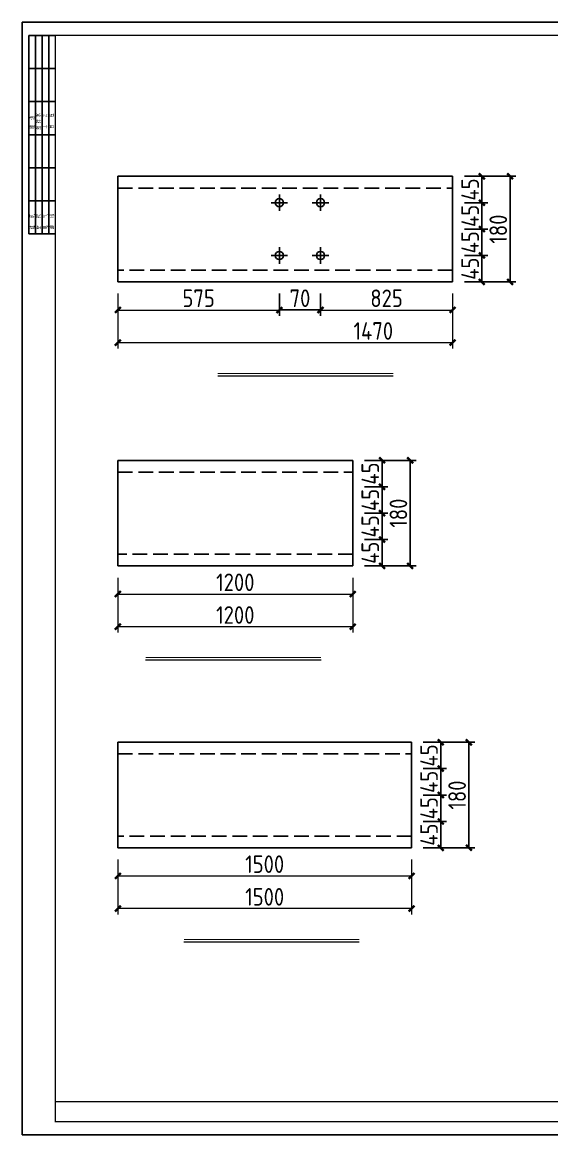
# Model space of a CAD drawing. Extents: x -196983 to 471790, y -783661 to 190401.
# Drawn here: x 317265 to 326282, y -163508 to -144544 of the extents above; entities that cross this region are included whole.
import ezdxf

# ---------------------------------------------------------------- set-up
doc = ezdxf.new("R2010")
doc.units = 0
doc.header["$LTSCALE"] = 1000
doc.header["$MEASUREMENT"] = 0
doc.linetypes.add('DASH', pattern=[0.35, 0.25, -0.1])
doc.layers.add('_TCH_MASK', color=7, linetype='Continuous')
doc.layers.add('PUB_TITLE', color=4, linetype='Continuous')
doc.styles.get("Standard").update_dxf_attribs({"font": 'gbenor.shx', "bigfont": 'gbcbig.shx'})
doc.dimstyles.get("Standard").update_dxf_attribs({"dimscale": 100, "dimtxt": 3.5, "dimasz": 1, "dimexe": 2.5, "dimexo": 3, "dimgap": 1.5, "dimtad": 1, "dimdec": 0, "dimzin": 0, "dimdsep": 46, "dimtxsty": 'Standard', "dimblk": 'ARCHTICK', "dimcen": 0.09, "dimadec": 0, "dimazin": 0, "dimtfac": 1, "dimtdec": 0, "dimtix": 1, "dimtmove": 2, "dimatfit": 3, "dimfxl": 1, "dimtolj": 1, "dimtzin": 0, "dimarcsym": 0})

# ---------------------------------------------------------------- blocks, each defined once
blk = doc.blocks.new('_ArchTick')
at = {"color": 0, "linetype": 'ByBlock', "const_width": 0.4}
blk.add_lwpolyline([(-0.5, -0.5), (0.5, 0.5)], dxfattribs=at)
blk = doc.blocks.new('*D1284')
at = {"layer": '_TCH_MASK', "color": 0, "lineweight": -2}
for p, q in [((324794, -148520), (325192, -148520)), ((325092, -148970), (325092, -148520)), ((324794, -148970), (325192, -148970))]:
    blk.add_line(p, q, dxfattribs=at)
at = {"layer": 'Defpoints', "color": 0}
for p in [(324594, -148520), (325092, -148520), (324594, -148970)]:
    blk.add_point(p, dxfattribs=at)
at = {"layer": '_TCH_MASK', "color": 0, "lineweight": -2, "xscale": 100, "yscale": 100, "zscale": 100}
for p, rotation in [((325092, -148520), 90), ((325092, -148970), 270)]:
    blk.add_blockref('_ArchTick', p, dxfattribs=dict(at, rotation=rotation))
at = {"layer": '_TCH_MASK', "color": 0, "lineweight": 15, "insert": (324892, -148745), "char_height": 300, "attachment_point": 5, "rotation": 90}
blk.add_mtext('\\A1;45', dxfattribs=at)
blk = doc.blocks.new('*D1373')
at = {"layer": '_TCH_MASK', "color": 0, "lineweight": -2}
for p, q in [((324794, -148070), (325192, -148070)), ((325092, -148520), (325092, -148070)), ((324794, -148520), (325192, -148520))]:
    blk.add_line(p, q, dxfattribs=at)
at = {"layer": 'Defpoints', "color": 0}
for p in [(324594, -148070), (325092, -148070), (324594, -148520)]:
    blk.add_point(p, dxfattribs=at)
at = {"layer": '_TCH_MASK', "color": 0, "lineweight": -2, "xscale": 100, "yscale": 100, "zscale": 100}
for p, rotation in [((325092, -148070), 90), ((325092, -148520), 270)]:
    blk.add_blockref('_ArchTick', p, dxfattribs=dict(at, rotation=rotation))
at = {"layer": '_TCH_MASK', "color": 0, "lineweight": 15, "insert": (324892, -148295), "char_height": 300, "attachment_point": 5, "rotation": 90}
blk.add_mtext('\\A1;45', dxfattribs=at)
blk = doc.blocks.new('*D1374')
at = {"layer": '_TCH_MASK', "color": 0, "lineweight": -2}
for p, q in [((324794, -147620), (325192, -147620)), ((325092, -148070), (325092, -147620)), ((324794, -148070), (325192, -148070))]:
    blk.add_line(p, q, dxfattribs=at)
at = {"layer": 'Defpoints', "color": 0}
for p in [(324594, -147620), (325092, -147620), (324594, -148070)]:
    blk.add_point(p, dxfattribs=at)
at = {"layer": '_TCH_MASK', "color": 0, "lineweight": -2, "xscale": 100, "yscale": 100, "zscale": 100}
for p, rotation in [((325092, -147620), 90), ((325092, -148070), 270)]:
    blk.add_blockref('_ArchTick', p, dxfattribs=dict(at, rotation=rotation))
at = {"layer": '_TCH_MASK', "color": 0, "lineweight": 15, "insert": (324892, -147845), "char_height": 300, "attachment_point": 5, "rotation": 90}
blk.add_mtext('\\A1;45', dxfattribs=at)
blk = doc.blocks.new('*D1375')
at = {"layer": '_TCH_MASK', "color": 0, "lineweight": -2}
for p, q in [((324794, -147170), (325192, -147170)), ((325092, -147620), (325092, -147170)), ((324794, -147620), (325192, -147620))]:
    blk.add_line(p, q, dxfattribs=at)
at = {"layer": 'Defpoints', "color": 0}
for p in [(324594, -147170), (325092, -147170), (324594, -147620)]:
    blk.add_point(p, dxfattribs=at)
at = {"layer": '_TCH_MASK', "color": 0, "lineweight": -2, "xscale": 100, "yscale": 100, "zscale": 100}
for p, rotation in [((325092, -147170), 90), ((325092, -147620), 270)]:
    blk.add_blockref('_ArchTick', p, dxfattribs=dict(at, rotation=rotation))
at = {"layer": '_TCH_MASK', "color": 0, "lineweight": 15, "insert": (324892, -147395), "char_height": 300, "attachment_point": 5, "rotation": 90}
blk.add_mtext('\\A1;45', dxfattribs=at)
blk = doc.blocks.new('*D1376')
at = {"layer": '_TCH_MASK', "color": 0, "lineweight": -2}
for p, q in [((324794, -147170), (325671, -147170)), ((325571, -147170), (325571, -148970)), ((324794, -148970), (325671, -148970))]:
    blk.add_line(p, q, dxfattribs=at)
at = {"layer": 'Defpoints', "color": 0}
for p in [(324594, -147170), (324594, -148970), (325571, -148970)]:
    blk.add_point(p, dxfattribs=at)
at = {"layer": '_TCH_MASK', "color": 0, "lineweight": -2, "xscale": 100, "yscale": 100, "zscale": 100}
for p, rotation in [((325571, -147170), 90), ((325571, -148970), 270)]:
    blk.add_blockref('_ArchTick', p, dxfattribs=dict(at, rotation=rotation))
at = {"layer": '_TCH_MASK', "color": 0, "lineweight": 15, "insert": (325371, -148070), "char_height": 300, "attachment_point": 5, "rotation": 90}
blk.add_mtext('\\A1;180', dxfattribs=at)
blk = doc.blocks.new('*D1285')
at = {"layer": '_TCH_MASK', "color": 0, "lineweight": -2}
for p, q in [((321644, -149170), (321644, -149549)), ((322344, -149170), (322344, -149549)), ((322344, -149449), (321644, -149449))]:
    blk.add_line(p, q, dxfattribs=at)
at = {"layer": 'Defpoints', "color": 0}
for p in [(321644, -148970), (322344, -148970), (321644, -149449)]:
    blk.add_point(p, dxfattribs=at)
at = {"layer": '_TCH_MASK', "color": 0, "lineweight": -2, "xscale": 100, "yscale": 100, "zscale": 100, "rotation": 180}
blk.add_blockref('_ArchTick', (321644, -149449), dxfattribs=at)
at = {"layer": '_TCH_MASK', "color": 0, "lineweight": -2, "xscale": 100, "yscale": 100, "zscale": 100}
blk.add_blockref('_ArchTick', (322344, -149449), dxfattribs=at)
at = {"layer": '_TCH_MASK', "color": 0, "lineweight": 15, "insert": (321994, -149249), "char_height": 300, "attachment_point": 5}
blk.add_mtext('\\A1;70', dxfattribs=at)
blk = doc.blocks.new('*D1288')
at = {"layer": '_TCH_MASK', "color": 0, "lineweight": -2}
for p, q in [((323094, -153362), (323492, -153362)), ((323392, -153812), (323392, -153362)), ((323094, -153812), (323492, -153812))]:
    blk.add_line(p, q, dxfattribs=at)
at = {"layer": 'Defpoints', "color": 0}
for p in [(322894, -153362), (323392, -153362), (322894, -153812)]:
    blk.add_point(p, dxfattribs=at)
at = {"layer": '_TCH_MASK', "color": 0, "lineweight": -2, "xscale": 100, "yscale": 100, "zscale": 100}
for p, rotation in [((323392, -153362), 90), ((323392, -153812), 270)]:
    blk.add_blockref('_ArchTick', p, dxfattribs=dict(at, rotation=rotation))
at = {"layer": '_TCH_MASK', "color": 0, "lineweight": 15, "insert": (323192, -153587), "char_height": 300, "attachment_point": 5, "rotation": 90}
blk.add_mtext('\\A1;45', dxfattribs=at)
blk = doc.blocks.new('*D1381')
at = {"layer": '_TCH_MASK', "color": 0, "lineweight": -2}
for p, q in [((323094, -152912), (323492, -152912)), ((323392, -153362), (323392, -152912)), ((323094, -153362), (323492, -153362))]:
    blk.add_line(p, q, dxfattribs=at)
at = {"layer": 'Defpoints', "color": 0}
for p in [(322894, -152912), (323392, -152912), (322894, -153362)]:
    blk.add_point(p, dxfattribs=at)
at = {"layer": '_TCH_MASK', "color": 0, "lineweight": -2, "xscale": 100, "yscale": 100, "zscale": 100}
for p, rotation in [((323392, -152912), 90), ((323392, -153362), 270)]:
    blk.add_blockref('_ArchTick', p, dxfattribs=dict(at, rotation=rotation))
at = {"layer": '_TCH_MASK', "color": 0, "lineweight": 15, "insert": (323192, -153137), "char_height": 300, "attachment_point": 5, "rotation": 90}
blk.add_mtext('\\A1;45', dxfattribs=at)
blk = doc.blocks.new('*D1382')
at = {"layer": '_TCH_MASK', "color": 0, "lineweight": -2}
for p, q in [((323094, -152462), (323492, -152462)), ((323392, -152912), (323392, -152462)), ((323094, -152912), (323492, -152912))]:
    blk.add_line(p, q, dxfattribs=at)
at = {"layer": 'Defpoints', "color": 0}
for p in [(322894, -152462), (323392, -152462), (322894, -152912)]:
    blk.add_point(p, dxfattribs=at)
at = {"layer": '_TCH_MASK', "color": 0, "lineweight": -2, "xscale": 100, "yscale": 100, "zscale": 100}
for p, rotation in [((323392, -152462), 90), ((323392, -152912), 270)]:
    blk.add_blockref('_ArchTick', p, dxfattribs=dict(at, rotation=rotation))
at = {"layer": '_TCH_MASK', "color": 0, "lineweight": 15, "insert": (323192, -152687), "char_height": 300, "attachment_point": 5, "rotation": 90}
blk.add_mtext('\\A1;45', dxfattribs=at)
blk = doc.blocks.new('*D1383')
at = {"layer": '_TCH_MASK', "color": 0, "lineweight": -2}
for p, q in [((323094, -152012), (323492, -152012)), ((323392, -152462), (323392, -152012)), ((323094, -152462), (323492, -152462))]:
    blk.add_line(p, q, dxfattribs=at)
at = {"layer": 'Defpoints', "color": 0}
for p in [(322894, -152012), (323392, -152012), (322894, -152462)]:
    blk.add_point(p, dxfattribs=at)
at = {"layer": '_TCH_MASK', "color": 0, "lineweight": -2, "xscale": 100, "yscale": 100, "zscale": 100}
for p, rotation in [((323392, -152012), 90), ((323392, -152462), 270)]:
    blk.add_blockref('_ArchTick', p, dxfattribs=dict(at, rotation=rotation))
at = {"layer": '_TCH_MASK', "color": 0, "lineweight": 15, "insert": (323192, -152237), "char_height": 300, "attachment_point": 5, "rotation": 90}
blk.add_mtext('\\A1;45', dxfattribs=at)
blk = doc.blocks.new('*D1384')
at = {"layer": '_TCH_MASK', "color": 0, "lineweight": -2}
for p, q in [((323094, -152012), (323971, -152012)), ((323871, -152012), (323871, -153812)), ((323094, -153812), (323971, -153812))]:
    blk.add_line(p, q, dxfattribs=at)
at = {"layer": 'Defpoints', "color": 0}
for p in [(322894, -152012), (322894, -153812), (323871, -153812)]:
    blk.add_point(p, dxfattribs=at)
at = {"layer": '_TCH_MASK', "color": 0, "lineweight": -2, "xscale": 100, "yscale": 100, "zscale": 100}
for p, rotation in [((323871, -152012), 90), ((323871, -153812), 270)]:
    blk.add_blockref('_ArchTick', p, dxfattribs=dict(at, rotation=rotation))
at = {"layer": '_TCH_MASK', "color": 0, "lineweight": 15, "insert": (323671, -152912), "char_height": 300, "attachment_point": 5, "rotation": 90}
blk.add_mtext('\\A1;180', dxfattribs=at)
blk = doc.blocks.new('*D1298')
at = {"layer": '_TCH_MASK', "color": 0, "lineweight": -2}
for p, q in [((324094, -158167), (324492, -158167)), ((324392, -158617), (324392, -158167)), ((324094, -158617), (324492, -158617))]:
    blk.add_line(p, q, dxfattribs=at)
at = {"layer": 'Defpoints', "color": 0}
for p in [(323894, -158167), (324392, -158167), (323894, -158617)]:
    blk.add_point(p, dxfattribs=at)
at = {"layer": '_TCH_MASK', "color": 0, "lineweight": -2, "xscale": 100, "yscale": 100, "zscale": 100}
for p, rotation in [((324392, -158167), 90), ((324392, -158617), 270)]:
    blk.add_blockref('_ArchTick', p, dxfattribs=dict(at, rotation=rotation))
at = {"layer": '_TCH_MASK', "color": 0, "lineweight": 15, "insert": (324192, -158392), "char_height": 300, "attachment_point": 5, "rotation": 90}
blk.add_mtext('\\A1;45', dxfattribs=at)
blk = doc.blocks.new('*D1406')
at = {"layer": '_TCH_MASK', "color": 0, "lineweight": -2}
for p, q in [((324094, -157717), (324492, -157717)), ((324392, -158167), (324392, -157717)), ((324094, -158167), (324492, -158167))]:
    blk.add_line(p, q, dxfattribs=at)
at = {"layer": 'Defpoints', "color": 0}
for p in [(323894, -157717), (324392, -157717), (323894, -158167)]:
    blk.add_point(p, dxfattribs=at)
at = {"layer": '_TCH_MASK', "color": 0, "lineweight": -2, "xscale": 100, "yscale": 100, "zscale": 100}
for p, rotation in [((324392, -157717), 90), ((324392, -158167), 270)]:
    blk.add_blockref('_ArchTick', p, dxfattribs=dict(at, rotation=rotation))
at = {"layer": '_TCH_MASK', "color": 0, "lineweight": 15, "insert": (324192, -157942), "char_height": 300, "attachment_point": 5, "rotation": 90}
blk.add_mtext('\\A1;45', dxfattribs=at)
blk = doc.blocks.new('*D1407')
at = {"layer": '_TCH_MASK', "color": 0, "lineweight": -2}
for p, q in [((324094, -157267), (324492, -157267)), ((324392, -157717), (324392, -157267)), ((324094, -157717), (324492, -157717))]:
    blk.add_line(p, q, dxfattribs=at)
at = {"layer": 'Defpoints', "color": 0}
for p in [(323894, -157267), (324392, -157267), (323894, -157717)]:
    blk.add_point(p, dxfattribs=at)
at = {"layer": '_TCH_MASK', "color": 0, "lineweight": -2, "xscale": 100, "yscale": 100, "zscale": 100}
for p, rotation in [((324392, -157267), 90), ((324392, -157717), 270)]:
    blk.add_blockref('_ArchTick', p, dxfattribs=dict(at, rotation=rotation))
at = {"layer": '_TCH_MASK', "color": 0, "lineweight": 15, "insert": (324192, -157492), "char_height": 300, "attachment_point": 5, "rotation": 90}
blk.add_mtext('\\A1;45', dxfattribs=at)
blk = doc.blocks.new('*D1408')
at = {"layer": '_TCH_MASK', "color": 0, "lineweight": -2}
for p, q in [((324094, -156817), (324492, -156817)), ((324392, -157267), (324392, -156817)), ((324094, -157267), (324492, -157267))]:
    blk.add_line(p, q, dxfattribs=at)
at = {"layer": 'Defpoints', "color": 0}
for p in [(323894, -156817), (324392, -156817), (323894, -157267)]:
    blk.add_point(p, dxfattribs=at)
at = {"layer": '_TCH_MASK', "color": 0, "lineweight": -2, "xscale": 100, "yscale": 100, "zscale": 100}
for p, rotation in [((324392, -156817), 90), ((324392, -157267), 270)]:
    blk.add_blockref('_ArchTick', p, dxfattribs=dict(at, rotation=rotation))
at = {"layer": '_TCH_MASK', "color": 0, "lineweight": 15, "insert": (324192, -157042), "char_height": 300, "attachment_point": 5, "rotation": 90}
blk.add_mtext('\\A1;45', dxfattribs=at)
blk = doc.blocks.new('*D1409')
at = {"layer": '_TCH_MASK', "color": 0, "lineweight": -2}
for p, q in [((324094, -156817), (324971, -156817)), ((324871, -156817), (324871, -158617)), ((324094, -158617), (324971, -158617))]:
    blk.add_line(p, q, dxfattribs=at)
at = {"layer": 'Defpoints', "color": 0}
for p in [(323894, -156817), (323894, -158617), (324871, -158617)]:
    blk.add_point(p, dxfattribs=at)
at = {"layer": '_TCH_MASK', "color": 0, "lineweight": -2, "xscale": 100, "yscale": 100, "zscale": 100}
for p, rotation in [((324871, -156817), 90), ((324871, -158617), 270)]:
    blk.add_blockref('_ArchTick', p, dxfattribs=dict(at, rotation=rotation))
at = {"layer": '_TCH_MASK', "color": 0, "lineweight": 15, "insert": (324671, -157717), "char_height": 300, "attachment_point": 5, "rotation": 90}
blk.add_mtext('\\A1;180', dxfattribs=at)
blk = doc.blocks.new('$titleblk$00000095')
for p, q in [((-150, 20), (-150, 0)), ((-150, 20), (0, 20)), ((-125, 20), (-125, 0)), ((-100, 20), (-100, 0)), ((-75, 20), (-75, 0)), ((-75, 20), (-75, 0)), ((-50, 20), (-50, 0)), ((-25, 20), (-25, 0)), ((0, 20), (0, 0)), ((-150, 15), (-75, 15)), ((-150, 10), (-75, 10)), ((-75, 15), (0, 15)), ((-75, 10), (0, 10)), ((-150, 5), (-75, 5)), ((-75, 5), (0, 5))]:
    blk.add_line(p, q)
at = {"width": 0.8}
for s, p in [('建   筑', (-146.45, 15.65)), ('暖  通', (-70.35, 15.73)), ('结   构', (-146.45, 10.91)), ('电   气', (-146.45, 5.65)), ('给 排 水', (-71.03, 10.9)), ('工   艺', (-70.35, 6.13)), ('通   讯', (-146.45, 0.88)), ('自   控', (-70.35, 1.24))]:
    blk.add_text(s, height=3.509, dxfattribs=at).set_placement(p)
blk = doc.blocks.new('新块')
at = {"layer": 'PUB_TITLE'}
blk.add_lwpolyline([(-47560, 0), (0, 0), (0, 33640), (-47560, 33640)], close=True, dxfattribs=at)
at = {"layer": 'PUB_TITLE', "const_width": 40}
blk.add_lwpolyline([(-46560, 400), (-400, 400), (-400, 33240), (-46560, 33240)], close=True, dxfattribs=at)
at = {"layer": 'PUB_TITLE', "const_width": 32}
blk.add_lwpolyline([(-400, 1000), (-46560, 1000)], dxfattribs=at)
at = {"layer": 'PUB_TITLE', "xscale": 40, "yscale": 40, "zscale": 40, "rotation": 90}
blk.add_blockref('$titleblk$00000095', (-46560, 33240), dxfattribs=at)
for tag, p in [('审定人', (-8147, 838)), ('审核人', (-8147, 641)), ('设计负责人', (-6745, 649)), ('校对', (-6621, 837)), ('工程名称', (-5026, 781)), ('图名', (-3347, 649)), ('日期', (-905, 632)), ('阶段', (-810, 832)), ('项目负责人', (-8228, 444)), ('设计人', (-6659, 447)), ('项目名称', (-5026, 479)), ('图号', (-1657, 502)), ('比例', (-810, 446))]:
    blk.add_attdef(tag, p, '', height=120)

msp = doc.modelspace()

# ---------------------------------------------------------------- linework, layer by layer
at = {"color": 3}
for p, q in [((318893.6, -147170.5), (324593.6, -147170.5)), ((318893.6, -148970.5), (318893.6, -147170.5)), ((324593.6, -147170.5), (324593.6, -148970.5)), ((324593.6, -148970.5), (318893.6, -148970.5)), ((318893.6, -152012), (322893.6, -152012)), ((318893.6, -153812), (318893.6, -152012)), ((322893.6, -152012), (322893.6, -153812)), ((322893.6, -153812), (318893.6, -153812)), ((318893.6, -156816.6), (323893.6, -156816.6)), ((318893.6, -158616.6), (318893.6, -156816.6)), ((323893.6, -156816.6), (323893.6, -158616.6)), ((323893.6, -158616.6), (318893.6, -158616.6))]:
    msp.add_line(p, q, dxfattribs=at)
at = {"color": 3, "linetype": 'DASH'}
for p, q in [((318893.6, -147370.5), (324593.6, -147370.5)), ((324593.6, -148770.5), (318893.6, -148770.5)), ((318893.6, -152212), (322893.6, -152212)), ((322893.6, -153612), (318893.6, -153612)), ((318893.6, -157016.6), (323893.6, -157016.6)), ((323893.6, -158416.6), (318893.6, -158416.6))]:
    msp.add_line(p, q, dxfattribs=at)
at = {"color": 1}
for p, q in [((321643.6, -147480.5), (321643.6, -147760.5)), ((322343.6, -147480.5), (322343.6, -147760.5)), ((321503.6, -147620.5), (321783.6, -147620.5)), ((322203.6, -147620.5), (322483.6, -147620.5)), ((321643.6, -148380.5), (321643.6, -148660.5)), ((322343.6, -148380.5), (322343.6, -148660.5)), ((321503.6, -148520.5), (321783.6, -148520.5)), ((322203.6, -148520.5), (322483.6, -148520.5))]:
    msp.add_line(p, q, dxfattribs=at)
for centre in [(321643.6, -147620.5), (322343.6, -147620.5), (321643.6, -148520.5), (322343.6, -148520.5)]:
    msp.add_circle(centre, 70, dxfattribs=at)
at = {"layer": '_TCH_MASK', "lineweight": 15}
for p, q in [((318893.6, -149170.5), (318893.6, -150106.5)), ((318893.6, -149170.5), (318893.6, -149549.4)), ((321643.6, -149170.5), (321643.6, -149549.4)), ((322343.6, -149170.5), (322343.6, -149549.4)), ((324593.6, -149170.5), (324593.6, -149549.4)), ((324593.6, -149170.5), (324593.6, -150106.5)), ((318893.6, -149449.4), (321643.6, -149449.4)), ((322343.6, -149449.4), (324593.6, -149449.4)), ((324593.6, -150006.5), (318893.6, -150006.5)), ((323582, -150577.3), (320594.8, -150577.3)), ((318893.6, -154012), (318893.6, -154390.9)), ((318893.6, -154012), (318893.6, -154948.1)), ((322893.6, -154012), (322893.6, -154390.9)), ((322893.6, -154012), (322893.6, -154948.1)), ((318893.6, -154290.9), (322893.6, -154290.9)), ((322893.6, -154848.1), (318893.6, -154848.1)), ((322353.1, -155418.9), (319365.9, -155418.9)), ((318893.6, -158816.6), (318893.6, -159195.4)), ((318893.6, -158816.6), (318893.6, -159752.6)), ((323893.6, -158816.6), (323893.6, -159195.4)), ((323893.6, -158816.6), (323893.6, -159752.6)), ((318893.6, -159095.4), (323893.6, -159095.4)), ((323893.6, -159652.6), (318893.6, -159652.6)), ((323004.8, -160223.4), (320017.6, -160223.4))]:
    msp.add_line(p, q, dxfattribs=at)
at = {"layer": '_TCH_MASK', "lineweight": 15, "const_width": 20}
for points in [[(320594.8, -150532), (323582, -150532)], [(319365.9, -155373.5), (322353.1, -155373.5)], [(320017.6, -160178.1), (323004.8, -160178.1)]]:
    msp.add_lwpolyline(points, dxfattribs=at)

# ---------------------------------------------------------------- block references
at = {"layer": '_TCH_MASK', "color": 0, "lineweight": 15, "xscale": 0.5637161763734184, "yscale": 0.5637161763588665, "zscale": 0.5637161763684475}
msp.add_blockref('新块', (344075.6, -163507.6), dxfattribs=at)
at = {"layer": '_TCH_MASK', "lineweight": 15, "xscale": 100, "yscale": 100, "zscale": 100, "rotation": 180}
for p in [(318893.6, -149449.4), (322343.6, -149449.4), (318893.6, -150006.5), (318893.6, -154290.9), (318893.6, -154848.1), (318893.6, -159095.4), (318893.6, -159652.6)]:
    msp.add_blockref('_ArchTick', p, dxfattribs=at)
at = {"layer": '_TCH_MASK', "lineweight": 15, "xscale": 100, "yscale": 100, "zscale": 100}
for p in [(321643.6, -149449.4), (324593.6, -149449.4), (324593.6, -150006.5), (322893.6, -154290.9), (322893.6, -154848.1), (323893.6, -159095.4), (323893.6, -159652.6)]:
    msp.add_blockref('_ArchTick', p, dxfattribs=at)

# ---------------------------------------------------------------- texts
at = {"layer": '_TCH_MASK', "lineweight": 15, "char_height": 300, "attachment_point": 5}
for s, insert in [('\\A1;575', (320268.6, -149249.4)), ('\\A1;825', (323468.6, -149249.4)), ('\\A1;1470', (323243.6, -149806.5)), ('\\A1;1200', (320893.6, -154090.9)), ('\\A1;1200', (320893.6, -154648.1)), ('\\A1;1500', (321393.6, -158895.4)), ('\\A1;1500', (321393.6, -159452.6))]:
    msp.add_mtext(s, dxfattribs=dict(at, insert=insert))

# ---------------------------------------------------------------- dimensions: what is measured, and where the dimension line sits
at = {"layer": '_TCH_MASK', "lineweight": 15}
for base, p1, p2, picture, middle in [((325092.1, -147170.5), (324593.6, -147620.5), (324593.6, -147170.5), '*D1375', (324892.1, -147395.5)), ((325571.2, -148970.5), (324593.6, -147170.5), (324593.6, -148970.5), '*D1376', (325371.2, -148070.5)), ((325092.1, -147620.5), (324593.6, -148070.5), (324593.6, -147620.5), '*D1374', (324892.1, -147845.5)), ((325092.1, -148070.5), (324593.6, -148520.5), (324593.6, -148070.5), '*D1373', (324892.1, -148295.5)), ((325092.1, -148520.5), (324593.6, -148970.5), (324593.6, -148520.5), '*D1284', (324892.1, -148745.5)), ((323392.1, -152012), (322893.6, -152462), (322893.6, -152012), '*D1383', (323192.1, -152237)), ((323871.2, -153812), (322893.6, -152012), (322893.6, -153812), '*D1384', (323671.2, -152912)), ((323392.1, -152462), (322893.6, -152912), (322893.6, -152462), '*D1382', (323192.1, -152687)), ((323392.1, -152912), (322893.6, -153362), (322893.6, -152912), '*D1381', (323192.1, -153137)), ((323392.1, -153362), (322893.6, -153812), (322893.6, -153362), '*D1288', (323192.1, -153587)), ((324392.1, -156816.6), (323893.6, -157266.6), (323893.6, -156816.6), '*D1408', (324192.1, -157041.6)), ((324871.2, -158616.6), (323893.6, -156816.6), (323893.6, -158616.6), '*D1409', (324671.2, -157716.6)), ((324392.1, -157266.6), (323893.6, -157716.6), (323893.6, -157266.6), '*D1407', (324192.1, -157491.6)), ((324392.1, -157716.6), (323893.6, -158166.6), (323893.6, -157716.6), '*D1406', (324192.1, -157941.6)), ((324392.1, -158166.6), (323893.6, -158616.6), (323893.6, -158166.6), '*D1298', (324192.1, -158391.6))]:
    dim = msp.add_linear_dim(base=base, p1=p1, p2=p2, angle=90, dimstyle='Standard', override={"dimtxt": 3, "dimexe": 1, "dimexo": 2, "dimgap": 0.5, "dimlfac": 0.1}, dxfattribs=at)
    dim.commit()
    dim.dimension.update_dxf_attribs({"geometry": picture, "text_midpoint": middle})
dim = msp.add_linear_dim(base=(321643.6, -149449.4), p1=(322343.6, -148970.5), p2=(321643.6, -148970.5), dimstyle='Standard', override={"dimtxt": 3, "dimexe": 1, "dimexo": 2, "dimgap": 0.5, "dimlfac": 0.1}, dxfattribs=at)
dim.commit()
dim.dimension.update_dxf_attribs({"geometry": '*D1285', "text_midpoint": (321993.6, -149249.4)})

doc.saveas('drawing.dxf')
